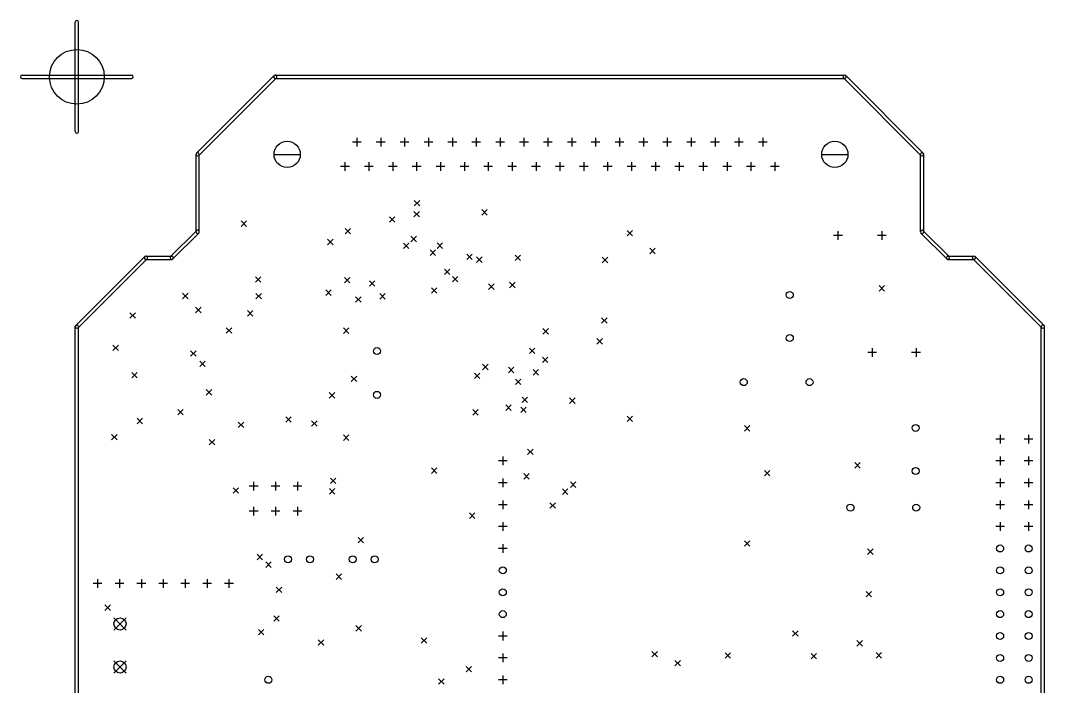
# Model space of a CAD drawing. Extents: x 30158 to 78027, y 7839 to 69497.
# Drawn here: x 31283 to 78027, y 39062 to 69497 of the extents above; entities that cross this region are included whole.
import ezdxf

# ---------------------------------------------------------------- set-up
doc = ezdxf.new("R2010")
doc.units = 0
doc.layers.add('BLACK', color=1, linetype='CONTINUOUS')

msp = doc.modelspace()

# ---------------------------------------------------------------- linework, layer by layer
at = {"layer": 'BLACK'}
for p, q in [((33783, 64422), (33783, 69422)), ((33933, 64422), (33933, 69422)), ((31358, 66997), (36358, 66997)), ((31358, 66847), (36358, 66847)), ((39317, 63433), (42859, 66975)), ((39423, 63327), (42965, 66869)), ((42913, 66997), (68897, 66997)), ((42913, 66847), (68897, 66847)), ((68845, 66869), (72387, 63327)), ((68951, 66975), (72493, 63433)), ((46636, 64139), (46636, 63739)), ((47726, 64139), (47726, 63739)), ((48816, 64139), (48816, 63739)), ((49906, 64139), (49906, 63739)), ((50996, 64139), (50996, 63739)), ((52086, 64139), (52086, 63739)), ((53176, 64139), (53176, 63739)), ((54266, 64139), (54266, 63739)), ((55356, 64139), (55356, 63739)), ((56446, 64139), (56446, 63739)), ((57536, 64139), (57536, 63739)), ((58626, 64139), (58626, 63739)), ((59716, 64139), (59716, 63739)), ((60806, 64139), (60806, 63739)), ((61896, 64139), (61896, 63739)), ((62986, 64139), (62986, 63739)), ((64076, 64139), (64076, 63739)), ((65166, 64139), (65166, 63739)), ((46836, 63939), (46436, 63939)), ((47926, 63939), (47526, 63939)), ((49016, 63939), (48616, 63939)), ((50106, 63939), (49706, 63939)), ((51196, 63939), (50796, 63939)), ((52286, 63939), (51886, 63939)), ((53376, 63939), (52976, 63939)), ((54466, 63939), (54066, 63939)), ((55556, 63939), (55156, 63939)), ((56646, 63939), (56246, 63939)), ((57736, 63939), (57336, 63939)), ((58826, 63939), (58426, 63939)), ((59916, 63939), (59516, 63939)), ((61006, 63939), (60606, 63939)), ((62096, 63939), (61696, 63939)), ((63186, 63939), (62786, 63939)), ((64276, 63939), (63876, 63939)), ((65366, 63939), (64966, 63939)), ((39295, 59835), (39295, 63379)), ((39445, 59835), (39445, 63379)), ((42856, 63379), (44056, 63379)), ((67856, 63379), (69056, 63379)), ((72366, 59835), (72366, 63379)), ((72516, 59835), (72516, 63379)), ((46296, 62819), (45896, 62819)), ((46096, 63019), (46096, 62619)), ((47386, 62819), (46986, 62819)), ((47186, 63019), (47186, 62619)), ((48476, 62819), (48076, 62819)), ((48276, 63019), (48276, 62619)), ((49566, 62819), (49166, 62819)), ((49366, 63019), (49366, 62619)), ((50656, 62819), (50256, 62819)), ((50456, 63019), (50456, 62619)), ((51746, 62819), (51346, 62819)), ((51546, 63019), (51546, 62619)), ((52836, 62819), (52436, 62819)), ((52636, 63019), (52636, 62619)), ((53926, 62819), (53526, 62819)), ((53726, 63019), (53726, 62619)), ((55016, 62819), (54616, 62819)), ((54816, 63019), (54816, 62619)), ((56106, 62819), (55706, 62819)), ((55906, 63019), (55906, 62619)), ((57196, 62819), (56796, 62819)), ((56996, 63019), (56996, 62619)), ((58286, 62819), (57886, 62819)), ((58086, 63019), (58086, 62619)), ((59376, 62819), (58976, 62819)), ((59176, 63019), (59176, 62619)), ((60466, 62819), (60066, 62819)), ((60266, 63019), (60266, 62619)), ((61556, 62819), (61156, 62819)), ((61356, 63019), (61356, 62619)), ((62646, 62819), (62246, 62819)), ((62446, 63019), (62446, 62619)), ((63736, 62819), (63336, 62819)), ((63536, 63019), (63536, 62619)), ((64826, 62819), (64426, 62819)), ((64626, 63019), (64626, 62619)), ((65916, 62819), (65516, 62819)), ((65716, 63019), (65716, 62619)), ((49261, 61275), (49511, 61025)), ((49511, 61275), (49261, 61025)), ((49243, 60768), (49493, 60518)), ((49493, 60768), (49243, 60518)), ((52338, 60856), (52588, 60606)), ((52588, 60856), (52338, 60606)), ((41352, 60335), (41602, 60085)), ((41602, 60335), (41352, 60085)), ((48125, 60527), (48375, 60277)), ((48375, 60527), (48125, 60277)), ((38136, 58708), (39316, 59888)), ((46097, 59995), (46347, 59745)), ((46347, 59995), (46097, 59745)), ((58975, 59906), (59225, 59656)), ((59225, 59906), (58975, 59656)), ((68600, 59870), (68600, 59470)), ((70600, 59870), (70600, 59470)), ((72494, 59888), (73674, 58708)), ((38242, 58602), (39422, 59782)), ((45303, 59498), (45553, 59248)), ((45553, 59498), (45303, 59248)), ((49103, 59636), (49353, 59386)), ((49353, 59636), (49103, 59386)), ((68800, 59670), (68400, 59670)), ((70800, 59670), (70400, 59670)), ((72388, 59782), (73568, 58602)), ((48759, 59320), (49009, 59070)), ((49009, 59320), (48759, 59070)), ((49978, 59014), (50228, 58764)), ((50228, 59014), (49978, 58764)), ((50302, 59330), (50552, 59080)), ((50552, 59330), (50302, 59080)), ((60011, 59085), (60261, 58835)), ((60261, 59085), (60011, 58835)), ((33805, 55559), (36953, 58707)), ((33911, 55453), (37059, 58601)), ((37007, 58729), (38189, 58729)), ((37007, 58579), (38189, 58579)), ((51654, 58822), (51904, 58572)), ((51904, 58822), (51654, 58572)), ((52104, 58690), (52354, 58440)), ((52354, 58690), (52104, 58440)), ((53858, 58779), (54108, 58529)), ((54108, 58779), (53858, 58529)), ((57838, 58674), (58088, 58424)), ((58088, 58674), (57838, 58424)), ((73622, 58729), (74802, 58729)), ((73622, 58579), (74802, 58579)), ((74750, 58601), (77898, 55453)), ((74856, 58707), (78004, 55559)), ((50632, 58139), (50882, 57889)), ((50882, 58139), (50632, 57889)), ((42008, 57789), (42258, 57539)), ((42258, 57789), (42008, 57539)), ((46066, 57759), (46316, 57509)), ((46316, 57759), (46066, 57509)), ((47208, 57602), (47458, 57352)), ((47458, 57602), (47208, 57352)), ((51004, 57803), (51254, 57553)), ((51254, 57803), (51004, 57553)), ((53611, 57534), (53861, 57284)), ((53861, 57534), (53611, 57284)), ((38683, 57031), (38933, 56781)), ((38933, 57031), (38683, 56781)), ((45219, 57186), (45469, 56936)), ((45469, 57186), (45219, 56936)), ((50045, 57282), (50295, 57032)), ((50295, 57282), (50045, 57032)), ((52653, 57458), (52903, 57208)), ((52903, 57458), (52653, 57208)), ((70475, 57385), (70725, 57135)), ((70725, 57385), (70475, 57135)), ((42029, 57022), (42279, 56772)), ((42279, 57022), (42029, 56772)), ((46578, 56869), (46828, 56619)), ((46828, 56869), (46578, 56619)), ((47684, 57014), (47934, 56764)), ((47934, 57014), (47684, 56764)), ((36282, 56143), (36532, 55893)), ((36532, 56143), (36282, 55893)), ((39275, 56395), (39525, 56145)), ((39525, 56395), (39275, 56145)), ((41642, 56238), (41892, 55988)), ((41892, 56238), (41642, 55988)), ((57810, 55912), (58060, 55662)), ((58060, 55912), (57810, 55662)), ((33783, 34245), (33783, 55505)), ((33933, 34245), (33933, 55505)), ((40675, 55456), (40925, 55206)), ((40925, 55456), (40675, 55206)), ((46025, 55445), (46275, 55195)), ((46275, 55445), (46025, 55195)), ((55132, 55419), (55382, 55169)), ((55382, 55419), (55132, 55169)), ((77877, 34245), (77877, 55505)), ((78027, 34245), (78027, 55505)), ((57594, 54958), (57844, 54708)), ((57844, 54958), (57594, 54708)), ((35505, 54662), (35755, 54412)), ((35755, 54662), (35505, 54412)), ((39050, 54408), (39300, 54158)), ((39300, 54408), (39050, 54158)), ((54518, 54523), (54768, 54273)), ((54768, 54523), (54518, 54273)), ((70361, 54324), (69961, 54324)), ((70161, 54524), (70161, 54124)), ((72361, 54324), (71961, 54324)), ((72161, 54524), (72161, 54124)), ((39468, 53929), (39718, 53679)), ((39718, 53929), (39468, 53679)), ((52375, 53785), (52625, 53535)), ((52625, 53785), (52375, 53535)), ((55111, 54114), (55361, 53864)), ((55361, 54114), (55111, 53864)), ((36366, 53413), (36616, 53163)), ((36616, 53413), (36366, 53163)), ((52003, 53387), (52253, 53137)), ((52253, 53387), (52003, 53137)), ((53556, 53648), (53806, 53398)), ((53806, 53648), (53556, 53398)), ((54678, 53543), (54928, 53293)), ((54928, 53543), (54678, 53293)), ((46380, 53245), (46630, 52995)), ((46630, 53245), (46380, 52995)), ((53874, 53112), (54124, 52862)), ((54124, 53112), (53874, 52862)), ((39763, 52631), (40013, 52381)), ((40013, 52631), (39763, 52381)), ((45375, 52495), (45625, 52245)), ((45625, 52495), (45375, 52245)), ((53435, 51927), (53685, 51677)), ((53685, 51927), (53435, 51677)), ((54184, 52289), (54434, 52039)), ((54434, 52289), (54184, 52039)), ((56347, 52249), (56597, 51999)), ((56597, 52249), (56347, 51999)), ((38459, 51723), (38709, 51473)), ((38709, 51723), (38459, 51473)), ((51927, 51719), (52177, 51469)), ((52177, 51719), (51927, 51469)), ((54118, 51833), (54368, 51583)), ((54368, 51833), (54118, 51583)), ((58975, 51421), (59225, 51171)), ((59225, 51421), (58975, 51171)), ((36604, 51318), (36854, 51068)), ((36854, 51318), (36604, 51068)), ((41225, 51145), (41475, 50895)), ((41475, 51145), (41225, 50895)), ((43392, 51385), (43642, 51135)), ((43642, 51385), (43392, 51135)), ((44570, 51203), (44820, 50953)), ((44820, 51203), (44570, 50953)), ((64332, 50988), (64582, 50738)), ((64582, 50988), (64332, 50738)), ((35443, 50579), (35693, 50329)), ((35693, 50579), (35443, 50329)), ((46025, 50558), (46275, 50308)), ((46275, 50558), (46025, 50308)), ((76000, 50570), (76000, 50170)), ((77300, 50570), (77300, 50170)), ((39899, 50351), (40149, 50101)), ((40149, 50351), (39899, 50101)), ((76200, 50370), (75800, 50370)), ((77500, 50370), (77100, 50370)), ((53300, 49570), (53300, 49170)), ((54434, 49911), (54684, 49661)), ((54684, 49911), (54434, 49661)), ((76000, 49570), (76000, 49170)), ((77300, 49570), (77300, 49170)), ((53500, 49370), (53100, 49370)), ((69363, 49296), (69613, 49046)), ((69613, 49296), (69363, 49046)), ((76200, 49370), (75800, 49370)), ((77500, 49370), (77100, 49370)), ((50045, 49049), (50295, 48799)), ((50295, 49049), (50045, 48799)), ((54255, 48794), (54505, 48544)), ((54505, 48794), (54255, 48544)), ((65238, 48936), (65488, 48686)), ((65488, 48936), (65238, 48686)), ((40989, 48149), (41239, 47899)), ((41239, 48149), (40989, 47899)), ((42125, 48220), (41725, 48220)), ((41925, 48420), (41925, 48020)), ((43125, 48220), (42725, 48220)), ((42925, 48420), (42925, 48020)), ((44125, 48220), (43725, 48220)), ((43925, 48420), (43925, 48020)), ((45433, 48590), (45683, 48340)), ((45683, 48590), (45433, 48340)), ((53500, 48370), (53100, 48370)), ((53300, 48570), (53300, 48170)), ((56383, 48410), (56633, 48160)), ((56633, 48410), (56383, 48160)), ((76200, 48370), (75800, 48370)), ((76000, 48570), (76000, 48170)), ((77500, 48370), (77100, 48370)), ((77300, 48570), (77300, 48170)), ((45388, 48108), (45638, 47858)), ((45638, 48108), (45388, 47858)), ((56025, 48091), (56275, 47841)), ((56275, 48091), (56025, 47841)), ((41925, 47270), (41925, 46870)), ((42925, 47270), (42925, 46870)), ((43925, 47270), (43925, 46870)), ((53500, 47370), (53100, 47370)), ((53300, 47570), (53300, 47170)), ((55448, 47455), (55698, 47205)), ((55698, 47455), (55448, 47205)), ((76200, 47370), (75800, 47370)), ((76000, 47570), (76000, 47170)), ((77500, 47370), (77100, 47370)), ((77300, 47570), (77300, 47170)), ((42125, 47070), (41725, 47070)), ((43125, 47070), (42725, 47070)), ((44125, 47070), (43725, 47070)), ((51775, 46994), (52025, 46744)), ((52025, 46994), (51775, 46744)), ((53500, 46370), (53100, 46370)), ((53300, 46570), (53300, 46170)), ((76200, 46370), (75800, 46370)), ((76000, 46570), (76000, 46170)), ((77500, 46370), (77100, 46370)), ((77300, 46570), (77300, 46170)), ((46693, 45874), (46943, 45624)), ((46943, 45874), (46693, 45624)), ((53500, 45370), (53100, 45370)), ((53300, 45570), (53300, 45170)), ((64332, 45720), (64582, 45470)), ((64582, 45720), (64332, 45470)), ((69948, 45348), (70198, 45098)), ((70198, 45348), (69948, 45098)), ((42084, 45108), (42334, 44858)), ((42334, 45108), (42084, 44858)), ((42476, 44756), (42726, 44506)), ((42726, 44756), (42476, 44506)), ((34800, 43970), (34800, 43570)), ((35800, 43970), (35800, 43570)), ((36800, 43970), (36800, 43570)), ((37800, 43970), (37800, 43570)), ((38800, 43970), (38800, 43570)), ((39800, 43970), (39800, 43570)), ((40800, 43970), (40800, 43570)), ((45694, 44207), (45944, 43957)), ((45944, 44207), (45694, 43957)), ((35000, 43770), (34600, 43770)), ((36000, 43770), (35600, 43770)), ((37000, 43770), (36600, 43770)), ((38000, 43770), (37600, 43770)), ((39000, 43770), (38600, 43770)), ((40000, 43770), (39600, 43770)), ((41000, 43770), (40600, 43770)), ((42957, 43608), (43207, 43358)), ((43207, 43608), (42957, 43358)), ((69885, 43405), (70135, 43155)), ((70135, 43405), (69885, 43155)), ((35135, 42790), (35385, 42540)), ((35385, 42790), (35135, 42540)), ((35550, 42199), (36104, 41645)), ((36104, 42199), (35550, 41645)), ((42842, 42295), (43092, 42045)), ((43092, 42295), (42842, 42045)), ((42146, 41674), (42396, 41424)), ((42396, 41674), (42146, 41424)), ((46592, 41844), (46842, 41594)), ((46842, 41844), (46592, 41594)), ((66529, 41614), (66779, 41364)), ((66779, 41614), (66529, 41364)), ((44875, 41195), (45125, 40945)), ((45125, 41195), (44875, 40945)), ((49575, 41295), (49825, 41045)), ((49825, 41295), (49575, 41045)), ((53500, 41370), (53100, 41370)), ((53300, 41570), (53300, 41170)), ((69467, 41161), (69717, 40911)), ((69717, 41161), (69467, 40911)), ((60108, 40668), (60358, 40418)), ((60358, 40668), (60108, 40418)), ((35550, 40231), (36104, 39677)), ((36104, 40231), (35550, 39677)), ((53500, 40370), (53100, 40370)), ((53300, 40570), (53300, 40170)), ((61158, 40255), (61408, 40005)), ((61408, 40255), (61158, 40005)), ((63446, 40603), (63696, 40353)), ((63696, 40603), (63446, 40353)), ((67375, 40571), (67625, 40321)), ((67625, 40571), (67375, 40321)), ((70339, 40614), (70589, 40364)), ((70589, 40614), (70339, 40364)), ((51623, 39980), (51873, 39730)), ((51873, 39980), (51623, 39730)), ((50369, 39420), (50619, 39170)), ((50619, 39420), (50369, 39170)), ((53500, 39370), (53100, 39370)), ((53300, 39570), (53300, 39170))]:
    msp.add_line(p, q, dxfattribs=at)
for centre, radius in [((33858, 66922), 1250), ((43456, 63379), 600), ((68456, 63379), 600), ((66400, 56954), 160), ((66400, 54986), 160), ((47557, 54389), 160), ((64300, 52970), 160), ((67300, 52970), 160), ((47557, 52389), 160), ((72146, 50878), 160), ((72146, 48910), 160), ((69169, 47237), 160), ((72169, 47237), 160), ((76000, 45370), 160), ((77300, 45370), 160), ((43497, 44875), 160), ((44497, 44875), 160), ((46449, 44875), 160), ((47449, 44875), 160), ((53300, 44370), 160), ((76000, 44370), 160), ((77300, 44370), 160), ((53300, 43370), 160), ((76000, 43370), 160), ((77300, 43370), 160), ((35827, 41922), 277), ((53300, 42370), 160), ((76000, 42370), 160), ((77300, 42370), 160), ((76000, 41370), 160), ((77300, 41370), 160), ((35827, 39954), 277), ((76000, 40370), 160), ((77300, 40370), 160), ((42600, 39370), 160), ((76000, 39370), 160), ((77300, 39370), 160)]:
    msp.add_circle(centre, radius, dxfattribs=at)
for centre, start, end in [((33858, 69422), 360, 540), ((31358, 66922), 90, 270), ((36358, 66922), 270, 450), ((42913, 66922), 90, 270), ((42912, 66922), 315, 495), ((68898, 66922), 45, 225), ((68897, 66922), 270, 450), ((33858, 64422), 180, 360), ((39370, 63379), 360, 540), ((39370, 63380), 135, 315), ((72441, 63379), 360, 540), ((72440, 63380), 225, 405), ((39370, 59835), 180, 360), ((39369, 59835), 315, 495), ((72441, 59835), 45, 225), ((72441, 59835), 180, 360), ((37007, 58654), 90, 270), ((37006, 58654), 315, 495), ((38189, 58655), 135, 315), ((38189, 58654), 270, 450), ((73622, 58654), 90, 270), ((73621, 58655), 225, 405), ((74803, 58654), 45, 225), ((74802, 58654), 270, 450), ((33858, 55505), 360, 540), ((33858, 55506), 135, 315), ((77952, 55505), 360, 540), ((77951, 55506), 225, 405)]:
    msp.add_arc(centre, 75, start, end, dxfattribs=at)

doc.saveas('drawing.dxf')
